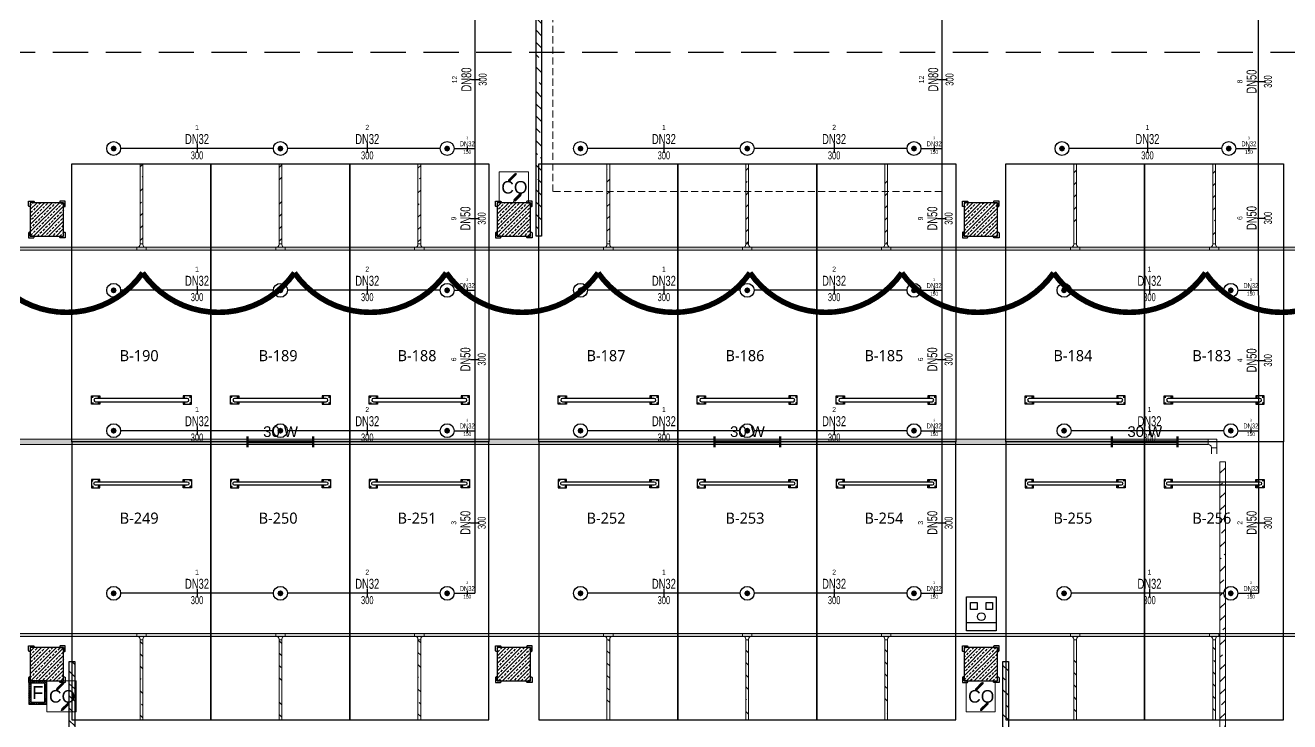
# Model space of a CAD drawing. Header units: millimetres. Extents: x -379292 to 1221486, y 92049 to 447512.
# Drawn here: x -141845 to -119095, y 223584 to 236111 of the extents above; entities that cross this region are included whole.
import ezdxf
from ezdxf.enums import TextEntityAlignment as Align
from ezdxf.lldxf.tags import DXFTag

# ---------------------------------------------------------------- set-up
doc = ezdxf.new("R2010")
doc.units = ezdxf.units.MM
doc.linetypes.add('HIDDEN', pattern=[9.525, 6.35, -3.175])
for name, color, linetype in [('-M-YNGN-BORUID', 7, 'Continuous'), ('-M-YNGN-BORUUZUN', 7, 'Continuous'), ('-M-YNGN-BORUYUK', 7, 'Continuous'), ('-M-YNGN-SPR-YUK', 7, 'Continuous'), ('-M-YNGN-ZON2-CAP-', 7, 'Continuous'), ('-M-YNGN-ZON2-SPR-', 7, 'Continuous'), ('05_HATCH CONCRETE', 141, 'Continuous'), ('05_SYMBOL', 2, 'Continuous'), ('08_FIRE ALARM BUTTON', 4, 'Continuous'), ('08_LAMP', 4, 'Continuous'), ('08_SOCKET', 4, 'Continuous'), ('202-A-Y-MahalAd', 141, 'Continuous'), ('E_CT_ZA', 6, 'Continuous')]:
    doc.layers.add(name, color=color, linetype=linetype)
doc.layers.add('-M-YNGN-SPR-CAPCIZGI', color=188, linetype='Continuous', plot=False)
for name, color, linetype, lineweight in [('-M-YNGN-ZON2', 4, 'SP', 30), ('06_FORMWORK HIDDEN', 252, 'HIDDEN2', 0), ('08_DEDECTOR', 3, 'Continuous', 9), ('E_CT_AYDINLATMA', 3, 'Continuous', 9), ('E_CT_KIRMIZI', 1, 'Continuous', 9)]:
    doc.layers.add(name, color=color, linetype=linetype, lineweight=lineweight)
doc.styles.add('CIZGI', font='tahoma.ttf', dxfattribs={"width": 0.8, "oblique": 20})
doc.styles.add('HCAD', font='HCAD.SHX', dxfattribs={"width": 0.8, "height": 0.2})
doc.styles.add('PIPESIZE', font='hcad.shx', dxfattribs={"width": 0.8})
doc.styles.add('SPR-NOT', font='romans.shx')
doc.styles.get("Standard").update_dxf_attribs({"font": 'segoeuil.ttf'})
doc.styles.add('YAZI-2', font='arial.ttf', dxfattribs={"height": 2})
doc.styles.add('YAZI-2.5', font='arial.ttf', dxfattribs={"height": 2.5})
doc.styles.add('YAZI-3', font='arial.ttf', dxfattribs={"height": 3})
tags = doc.linetypes.add('HIDDEN2', pattern=[0.1875, 0.125, -0.0625]).pattern_tags.tags
tags[6:7] = [DXFTag(74, 4), DXFTag(75, 0), DXFTag(340, '0'), DXFTag(46, 0.0), DXFTag(50, 0.0), DXFTag(44, 0.0), DXFTag(45, 0.0)]
tags[4:5] = [DXFTag(74, 4), DXFTag(75, 0), DXFTag(340, '0'), DXFTag(46, 0.0), DXFTag(50, 0.0), DXFTag(44, 0.0), DXFTag(45, 0.0)]
doc.linetypes.add('SP', pattern='A,2,-0.1,["SP",CIZGI,S=0.14,R=0.2,X=0,Y=-0.07],-0.255', length=2.355)
pattern_1 = [(225, (905000, -3e-07), (67.351921, -67.351921), []), (225, (904932.65, -3e-07), (67.351921, -67.351921), [47.625, -23.8125])]

# ---------------------------------------------------------------- blocks, each defined once
blk = doc.blocks.new('202_Vida')
at = {"color": 0, "linetype": 'ByBlock', "ltscale": 0.2}
for points in [[(1, 0), (-1, 0)], [(0, 1), (0, -1)]]:
    blk.add_lwpolyline(points, dxfattribs=at)
at = {"color": 0, "linetype": 'ByBlock'}
for radius in [0.42, 0.23, 0.155]:
    blk.add_circle((0, 0), radius, dxfattribs=at)
blk = doc.blocks.new('202_Stoper')
at = {"color": 0, "linetype": 'ByBlock'}
for points in [[(-750, -30), (-750, -75), (-900, -75), (-900, 75), (-750, 75), (-750, 30)], [(750, -30), (750, -75), (900, -75), (900, 75), (750, 75), (750, 30)]]:
    blk.add_lwpolyline(points, dxfattribs=at)
blk.add_lwpolyline([(825, -30, 1), (825, 30), (-825, 30, 1), (-825, -30)], format="xyb", close=True, dxfattribs=at)
at = {"color": 0, "linetype": 'ByBlock', "yscale": 10, "zscale": 10, "rotation": 180}
for p, xscale in [((-877, 53), -10), ((-772, 53), 10), ((772, 53), -10), ((877, 53), 10)]:
    blk.add_blockref('202_Vida', p, dxfattribs=dict(at, xscale=xscale))
at = {"color": 0, "linetype": 'ByBlock', "yscale": 10, "zscale": 10}
for p, xscale in [((-877, -52), 10), ((-772, -52), -10), ((772, -52), 10), ((877, -52), -10)]:
    blk.add_blockref('202_Vida', p, dxfattribs=dict(at, xscale=xscale))
blk = doc.blocks.new('202_Mahalblok')
at = {"color": 0, "linetype": 'ByBlock', "flags": 128}
blk.add_lwpolyline([(0, 0), (0, 5000), (2500, 5000), (2500, 0)], close=True, dxfattribs=at)
at = {"color": 252}
blk.add_blockref('202_Stoper', (1250, 750), dxfattribs=at)
at = {"color": 0, "linetype": 'ByBlock', "ltscale": 25}
blk.add_attdef('MAHALNO', text='', height=200, dxfattribs=at).set_placement((1209, 1390), align=Align.BOTTOM_CENTER)
blk = doc.blocks.new('bariyer')
at = {"color": 8, "ltscale": 25}
blk.add_lwpolyline([(0, -70), (15, -70, 0.414214), (30, -55), (30, 30), (-55, 30, 0.414214), (-70, 15), (-70, 0), (0, 0)], format="xyb", close=True, dxfattribs=at)
blk = doc.blocks.new('OtoParkBodrumKatMimari')
at = {"layer": '05_HATCH CONCRETE'}
h = blk.add_hatch(dxfattribs=at)
h.set_pattern_fill('ANSI33', color=8, scale=15, angle=180, style=0)
h.set_pattern_definition(pattern_1)
h.paths.add_polyline_path([(105200, 132100), (104600, 132100), (104600, 131500), (105200, 131500)])
h = blk.add_hatch(dxfattribs=at)
h.set_pattern_fill('ANSI33', color=8, scale=15, angle=180, style=0)
h.set_pattern_definition(pattern_1)
h.paths.add_polyline_path([(113600, 132100), (113000, 132100), (113000, 131500), (113600, 131500)])
h = blk.add_hatch(dxfattribs=at)
h.set_pattern_fill('ANSI33', color=8, scale=15, angle=180, style=0)
h.set_pattern_definition(pattern_1)
h.paths.add_polyline_path([(122000, 132100), (121400, 132100), (121400, 131500), (122000, 131500)])
h = blk.add_hatch(dxfattribs=at)
h.set_pattern_fill('ANSI33', color=8, scale=15, angle=180, style=0)
h.set_pattern_definition(pattern_1)
h.paths.add_polyline_path([(105200, 124100), (104600, 124100), (104600, 123500), (105200, 123500)])
h = blk.add_hatch(dxfattribs=at)
h.set_pattern_fill('ANSI33', color=8, scale=15, angle=180, style=0)
h.set_pattern_definition(pattern_1)
h.paths.add_polyline_path([(113600, 124100), (113000, 124100), (113000, 123500), (113600, 123500)])
h = blk.add_hatch(dxfattribs=at)
h.set_pattern_fill('ANSI33', color=8, scale=15, angle=180, style=0)
h.set_pattern_definition(pattern_1)
h.paths.add_polyline_path([(121400, 124100), (121400, 123500), (122000, 123500), (122000, 124100)])
at = {"color": 5}
for points in [[(105200, 132100), (104600, 132100), (104600, 131500), (105200, 131500)], [(113600, 132100), (113000, 132100), (113000, 131500), (113600, 131500)], [(122000, 132100), (121400, 132100), (121400, 131500), (122000, 131500)], [(105200, 124100), (104600, 124100), (104600, 123500), (105200, 123500)], [(113600, 124100), (113000, 124100), (113000, 123500), (113600, 123500)], [(121400, 124100), (121400, 123500), (122000, 123500), (122000, 124100)]]:
    blk.add_lwpolyline(points, close=True, dxfattribs=at)
at = {"layer": '05_SYMBOL', "color": 252, "linetype": 'HIDDEN', "ltscale": 100}
blk.add_lwpolyline([(128500, 134800), (19400, 134800)], dxfattribs=at)
at = {"layer": '06_FORMWORK HIDDEN', "linetype": 'HIDDEN', "ltscale": 20}
blk.add_lwpolyline([(114000, 139300), (121000, 139300), (121000, 132300), (114000, 132300)], close=True, dxfattribs=at)
at = {"layer": '05_SYMBOL', "color": 8, "xscale": -1}
for p in [(104600, 132100), (113000, 132100), (121400, 132100), (104600, 124100), (113000, 124100), (121400, 124100)]:
    blk.add_blockref('bariyer', p, dxfattribs=at)
at = {"layer": '05_SYMBOL', "color": 8}
for p in [(105200, 132100), (113600, 132100), (122000, 132100), (105200, 124100), (113600, 124100), (122000, 124100)]:
    blk.add_blockref('bariyer', p, dxfattribs=at)
at = {"layer": '05_SYMBOL', "color": 8, "rotation": 180}
for p in [(104600, 131500), (113000, 131500), (121400, 131500), (104600, 123500), (113000, 123500), (121400, 123500)]:
    blk.add_blockref('bariyer', p, dxfattribs=at)
at = {"layer": '05_SYMBOL', "color": 8, "xscale": -1, "rotation": 180}
for p in [(105200, 131500), (113600, 131500), (122000, 131500), (105200, 123500), (113600, 123500), (122000, 123500)]:
    blk.add_blockref('bariyer', p, dxfattribs=at)
at = {"layer": '202-A-Y-MahalAd', "color": 8, "ltscale": 25}
for p, values in [((105350, 127800), {'MAHALNO': 'B-190'}), ((107850, 127800), {'MAHALNO': 'B-189'}), ((110350, 127800), {'MAHALNO': 'B-188'}), ((113750, 127800), {'MAHALNO': 'B-187'}), ((116250, 127800), {'MAHALNO': 'B-186'}), ((118750, 127800), {'MAHALNO': 'B-185'}), ((122150, 127800), {'MAHALNO': 'B-184'}), ((124650, 127800), {'MAHALNO': 'B-183'})]:
    blk.add_blockref('202_Mahalblok', p, dxfattribs=at).add_auto_attribs(values)
ref = blk.add_blockref('202_Mahalblok', (105350, 127800), dxfattribs=dict(at, xscale=-1, rotation=180))
ref.add_attrib('MAHALNO', 'B-249', dxfattribs={"layer": '0', "color": 0, "linetype": 'ByBlock', "ltscale": 25, "height": 200}).set_placement((106559, 126267), align=Align.BOTTOM_CENTER)
ref = blk.add_blockref('202_Mahalblok', (107850, 127800), dxfattribs=dict(at, xscale=-1, rotation=180))
ref.add_attrib('MAHALNO', 'B-250', dxfattribs={"layer": '0', "color": 0, "linetype": 'ByBlock', "ltscale": 25, "height": 200}).set_placement((109059, 126267), align=Align.BOTTOM_CENTER)
ref = blk.add_blockref('202_Mahalblok', (110350, 127800), dxfattribs=dict(at, xscale=-1, rotation=180))
ref.add_attrib('MAHALNO', 'B-251', dxfattribs={"layer": '0', "color": 0, "linetype": 'ByBlock', "ltscale": 25, "height": 200}).set_placement((111559, 126267), align=Align.BOTTOM_CENTER)
ref = blk.add_blockref('202_Mahalblok', (113750, 127800), dxfattribs=dict(at, xscale=-1, rotation=180))
ref.add_attrib('MAHALNO', 'B-252', dxfattribs={"layer": '0', "color": 0, "linetype": 'ByBlock', "ltscale": 25, "height": 200}).set_placement((114959, 126267), align=Align.BOTTOM_CENTER)
ref = blk.add_blockref('202_Mahalblok', (116250, 127800), dxfattribs=dict(at, xscale=-1, rotation=180))
ref.add_attrib('MAHALNO', 'B-253', dxfattribs={"layer": '0', "color": 0, "linetype": 'ByBlock', "ltscale": 25, "height": 200}).set_placement((117459, 126267), align=Align.BOTTOM_CENTER)
ref = blk.add_blockref('202_Mahalblok', (118750, 127800), dxfattribs=dict(at, xscale=-1, rotation=180))
ref.add_attrib('MAHALNO', 'B-254', dxfattribs={"layer": '0', "color": 0, "linetype": 'ByBlock', "ltscale": 25, "height": 200}).set_placement((119959, 126267), align=Align.BOTTOM_CENTER)
ref = blk.add_blockref('202_Mahalblok', (122150, 127800), dxfattribs=dict(at, xscale=-1, rotation=180))
ref.add_attrib('MAHALNO', 'B-255', dxfattribs={"layer": '0', "color": 0, "linetype": 'ByBlock', "ltscale": 25, "height": 200}).set_placement((123359, 126267), align=Align.BOTTOM_CENTER)
ref = blk.add_blockref('202_Mahalblok', (124650, 127800), dxfattribs=dict(at, xscale=-1, rotation=180))
ref.add_attrib('MAHALNO', 'B-256', dxfattribs={"layer": '0', "color": 0, "linetype": 'ByBlock', "ltscale": 25, "height": 200}).set_placement((125859, 126267), align=Align.BOTTOM_CENTER)
blk = doc.blocks.new('SPRKL100')
at = {"layer": '-M-YNGN-SPR-CAPCIZGI'}
blk.add_line((0, 0.43), (0, -0.43), dxfattribs=at)
at = {"layer": '-M-YNGN-BORUID', "color": 0, "style": 'HCAD', "width": 0.8, "flags": 1}
blk.add_attdef('DIC', text='', height=0.4, dxfattribs=at).set_placement((0, -1.69), align=Align.CENTER)
at = {"layer": '-M-YNGN-BORUUZUN', "color": 0, "style": 'HCAD', "width": 0.7}
blk.add_attdef('BOY', text='', height=0.8, dxfattribs=at).set_placement((0, -1.08), align=Align.CENTER)
at = {"layer": '-M-YNGN-BORUYUK', "color": 6, "style": 'PIPESIZE', "width": 0.8}
blk.add_attdef('YUK', text='', height=0.5, dxfattribs=at).set_placement((0, 1.87), align=Align.CENTER)
at = {"color": 0, "style": 'PIPESIZE', "width": 0.7}
blk.add_attdef('CAP', text='', height=1, dxfattribs=at).set_placement((0, 0.45), align=Align.CENTER)
blk = doc.blocks.new('SP-C-UP-12')
at = {"ltscale": 10}
blk.add_line((0, 0), (0, 0), dxfattribs=at)
at = {"color": 1, "linetype": 'Continuous'}
blk.add_circle((0, 0), 12.5, dxfattribs=at)
at = {"ltscale": 10}
for points in [[(-5.4, 0), (-3.8, 3.8), (-3.8, -3.8), (0, 5.4)], [(-3.8, -3.8), (0, 5.4), (0, -5.4), (3.8, 3.8)], [(0, -5.4), (3.8, 3.8), (3.8, -3.8), (5.4, 0)]]:
    blk.add_solid(points, dxfattribs=at)
at = {"layer": '-M-YNGN-SPR-YUK', "style": 'SPR-NOT', "width": 0.5, "flags": 9}
for tag, p in [('YUK', (0, 17.8)), ('CAP', (0, 14.4)), ('TIP', (0.2, 10.8))]:
    blk.add_attdef(tag, text='', height=2.5, dxfattribs=at).set_placement(p, align=Align.MIDDLE_CENTER)
blk = doc.blocks.new('A$C69E5DB5D')
at = {"layer": '-M-YNGN-ZON2', "ltscale": 500}
for p, q in [((-2610.9, 3212.4), (-2610.9, -1882.6)), ((-1770.9, 3212.4), (-1770.9, -1882.6)), ((-1204.6, 2628.1), (-1200.9, -1882.6)), ((-2973.4, -1082.6), (-3248.4, -1082.6)), ((-2673.4, -1082.6), (-2948.4, -1082.6)), ((-2648.4, -1082.6), (-2610.9, -1082.6)), ((-2133.4, -1082.6), (-2408.4, -1082.6)), ((-1833.4, -1082.6), (-2108.4, -1082.6)), ((-1808.4, -1082.6), (-1770.9, -1082.6)), ((-1267.1, -1082.6), (-1542.1, -1082.6)), ((-1242.1, -1082.6), (-1204.6, -1082.6)), ((-2973.4, -1337.6), (-3248.4, -1337.6)), ((-2673.4, -1337.6), (-2948.4, -1337.6)), ((-2648.4, -1337.6), (-2610.9, -1337.6)), ((-2133.4, -1337.6), (-2408.4, -1337.6)), ((-1833.4, -1337.6), (-2108.4, -1337.6)), ((-1808.4, -1337.6), (-1770.9, -1337.6)), ((-1263.4, -1337.6), (-1538.4, -1337.6)), ((-1238.4, -1337.6), (-1200.9, -1337.6)), ((-2973.4, -1590.1), (-3248.4, -1590.1)), ((-2673.4, -1590.1), (-2948.4, -1590.1)), ((-2648.4, -1590.1), (-2610.9, -1590.1)), ((-2133.4, -1590.1), (-2408.4, -1590.1)), ((-1833.4, -1590.1), (-2108.4, -1590.1)), ((-1808.4, -1590.1), (-1770.9, -1590.1)), ((-1263.4, -1590.1), (-1538.4, -1590.1)), ((-1238.4, -1590.1), (-1200.9, -1590.1)), ((-2973.4, -1882.6), (-3248.4, -1882.6)), ((-2673.4, -1882.6), (-2948.4, -1882.6)), ((-2648.4, -1882.6), (-2610.9, -1882.6)), ((-2133.4, -1882.6), (-2408.4, -1882.6)), ((-1833.4, -1882.6), (-2108.4, -1882.6)), ((-1808.4, -1882.6), (-1770.9, -1882.6)), ((-1263.4, -1882.6), (-1538.4, -1882.6)), ((-1238.4, -1882.6), (-1200.9, -1882.6))]:
    blk.add_line(p, q, dxfattribs=at)
at = {"layer": '-M-YNGN-ZON2-CAP-', "rotation": 90}
for p, xscale, yscale, zscale, values in [((-2609.2, -958.4), 18.00000000000004, 18.00000000000004, 18.00000000000004, {'YUK': '12', 'CAP': 'DN80', 'BOY': '300'}), ((-1769.2, -958.4), 18.00000000000004, 18.00000000000004, 18.00000000000004, {'YUK': '12', 'CAP': 'DN80', 'BOY': '300'}), ((-1196.4, -962.1), 18.00000000000005, 18.00000000000005, 18.00000000000005, {'YUK': '8', 'CAP': 'DN50', 'BOY': '300'}), ((-2610.9, -1208.4), 18.00000000000005, 18.00000000000005, 18.00000000000005, {'YUK': '9', 'CAP': 'DN50', 'BOY': '300'}), ((-1770.9, -1208.4), 18.00000000000005, 18.00000000000005, 18.00000000000005, {'YUK': '9', 'CAP': 'DN50', 'BOY': '300'}), ((-1196.4, -1207.6), 18.00000000000005, 18.00000000000005, 18.00000000000005, {'YUK': '6', 'CAP': 'DN50', 'BOY': '300'}), ((-2610.9, -1461.8), 18.00000000000005, 18.00000000000005, 18.00000000000005, {'YUK': '6', 'CAP': 'DN50', 'BOY': '300'}), ((-1770.9, -1461.8), 18.00000000000005, 18.00000000000005, 18.00000000000005, {'YUK': '6', 'CAP': 'DN50', 'BOY': '300'}), ((-1196.4, -1463.6), 18.00000000000005, 18.00000000000005, 18.00000000000005, {'YUK': '4', 'CAP': 'DN50', 'BOY': '300'}), ((-2610.9, -1755.8), 18.00000000000005, 18.00000000000005, 18.00000000000005, {'YUK': '3', 'CAP': 'DN50', 'BOY': '300'}), ((-1770.9, -1755.8), 18.00000000000005, 18.00000000000005, 18.00000000000005, {'YUK': '3', 'CAP': 'DN50', 'BOY': '300'}), ((-1196.4, -1755.8), 18.00000000000005, 18.00000000000005, 18.00000000000005, {'YUK': '2', 'CAP': 'DN50', 'BOY': '300'})]:
    blk.add_blockref('SPRKL100', p, dxfattribs=dict(at, xscale=xscale, yscale=yscale, zscale=zscale)).add_auto_attribs(values)
at = {"layer": '-M-YNGN-ZON2-CAP-'}
for p, xscale, yscale, zscale, values in [((-3110.9, -1082.6), 18, 18, 18, {'YUK': '1', 'CAP': 'DN32', 'BOY': '300'}), ((-2804.6, -1082.6), 18, 18, 18, {'YUK': '2', 'CAP': 'DN32', 'BOY': '300'}), ((-2270.9, -1082.6), 18, 18, 18, {'YUK': '1', 'CAP': 'DN32', 'BOY': '300'}), ((-1964.6, -1082.6), 18, 18, 18, {'YUK': '2', 'CAP': 'DN32', 'BOY': '300'}), ((-1400.9, -1082.6), 18, 18, 18, {'YUK': '1', 'CAP': 'DN32', 'BOY': '300'}), ((-2624.7, -1082.6), 9, 9, 9, {'YUK': '3', 'CAP': 'DN32', 'BOY': '150'}), ((-1784.7, -1082.6), 9, 9, 9, {'YUK': '3', 'CAP': 'DN32', 'BOY': '150'}), ((-1218.4, -1082.6), 9, 9, 9, {'YUK': '3', 'CAP': 'DN32', 'BOY': '150'}), ((-3110.9, -1337.6), 18, 18, 18, {'YUK': '1', 'CAP': 'DN32', 'BOY': '300'}), ((-2804.6, -1337.6), 18, 18, 18, {'YUK': '2', 'CAP': 'DN32', 'BOY': '300'}), ((-2270.9, -1337.6), 18, 18, 18, {'YUK': '1', 'CAP': 'DN32', 'BOY': '300'}), ((-1964.6, -1337.6), 18, 18, 18, {'YUK': '2', 'CAP': 'DN32', 'BOY': '300'}), ((-1397.2, -1337.6), 18, 18, 18, {'YUK': '1', 'CAP': 'DN32', 'BOY': '300'}), ((-2624.7, -1337.6), 9, 9, 9, {'YUK': '3', 'CAP': 'DN32', 'BOY': '150'}), ((-1784.7, -1337.6), 9, 9, 9, {'YUK': '3', 'CAP': 'DN32', 'BOY': '150'}), ((-1214.7, -1337.6), 9, 9, 9, {'YUK': '3', 'CAP': 'DN32', 'BOY': '150'}), ((-3110.9, -1590.1), 18, 18, 18, {'YUK': '1', 'CAP': 'DN32', 'BOY': '300'}), ((-2804.6, -1590.1), 18, 18, 18, {'YUK': '2', 'CAP': 'DN32', 'BOY': '300'}), ((-2624.7, -1590.1), 9, 9, 9, {'YUK': '3', 'CAP': 'DN32', 'BOY': '150'}), ((-2270.9, -1590.1), 18, 18, 18, {'YUK': '1', 'CAP': 'DN32', 'BOY': '300'}), ((-1964.6, -1590.1), 18, 18, 18, {'YUK': '2', 'CAP': 'DN32', 'BOY': '300'}), ((-1784.7, -1590.1), 9, 9, 9, {'YUK': '3', 'CAP': 'DN32', 'BOY': '150'}), ((-1397.2, -1590.1), 18, 18, 18, {'YUK': '1', 'CAP': 'DN32', 'BOY': '300'}), ((-1214.7, -1590.1), 9, 9, 9, {'YUK': '3', 'CAP': 'DN32', 'BOY': '150'}), ((-3110.9, -1882.6), 18, 18, 18, {'YUK': '1', 'CAP': 'DN32', 'BOY': '300'}), ((-2804.6, -1882.6), 18, 18, 18, {'YUK': '2', 'CAP': 'DN32', 'BOY': '300'}), ((-2270.9, -1882.6), 18, 18, 18, {'YUK': '1', 'CAP': 'DN32', 'BOY': '300'}), ((-1964.6, -1882.6), 18, 18, 18, {'YUK': '2', 'CAP': 'DN32', 'BOY': '300'}), ((-1397.2, -1882.6), 18, 18, 18, {'YUK': '1', 'CAP': 'DN32', 'BOY': '300'}), ((-2624.7, -1882.6), 9, 9, 9, {'YUK': '3', 'CAP': 'DN32', 'BOY': '150'}), ((-1784.7, -1882.6), 9, 9, 9, {'YUK': '3', 'CAP': 'DN32', 'BOY': '150'}), ((-1214.7, -1882.6), 9, 9, 9, {'YUK': '3', 'CAP': 'DN32', 'BOY': '150'})]:
    blk.add_blockref('SPRKL100', p, dxfattribs=dict(at, xscale=xscale, yscale=yscale, zscale=zscale)).add_auto_attribs(values)
at = {"layer": '-M-YNGN-ZON2-SPR-'}
for p in [(-3260.9, -1082.6), (-2960.9, -1082.6), (-2660.9, -1082.6), (-2420.9, -1082.6), (-2120.9, -1082.6), (-1820.9, -1082.6), (-1554.6, -1082.6), (-1254.6, -1082.6), (-3260.9, -1337.6), (-2960.9, -1337.6), (-2660.9, -1337.6), (-2420.9, -1337.6), (-2120.9, -1337.6), (-1820.9, -1337.6), (-1550.9, -1337.6), (-1250.9, -1337.6), (-3260.9, -1590.1), (-2960.9, -1590.1), (-2660.9, -1590.1), (-2420.9, -1590.1), (-2120.9, -1590.1), (-1820.9, -1590.1), (-1550.9, -1590.1), (-1250.9, -1590.1), (-3260.9, -1882.6), (-2960.9, -1882.6), (-2660.9, -1882.6), (-2420.9, -1882.6), (-2120.9, -1882.6), (-1820.9, -1882.6), (-1550.9, -1882.6), (-1250.9, -1882.6)]:
    blk.add_blockref('SP-C-UP-12', p, dxfattribs=at)
blk = doc.blocks.new('*U617')
h = blk.add_hatch()
h.set_pattern_fill('ANSI33', color=0, scale=50, angle=1, style=0)
h.paths.add_polyline_path([(-43163, 100), (8377, 100), (8377, 0), (-43163, 0)])
at = {"color": 0}
blk.add_lwpolyline([(-43163, 100), (8377, 100), (8377, 0), (-43163, 0)], close=True, dxfattribs=at)
at = {"ltscale": 25, "flags": 1}
for tag, p in [('YUKSEKLIK', (-229, -149)), ('KALINLIK', (-229, -213))]:
    blk.add_attdef(tag, p, '', height=50, dxfattribs=at)
blk = doc.blocks.new('*U618')
h = blk.add_hatch()
h.set_pattern_fill('ANSI33', color=0, scale=50, angle=1, style=0)
h.paths.add_polyline_path([(-1242, 100), (6538, 100), (6538, 0), (-1242, 0)])
at = {"color": 0}
blk.add_lwpolyline([(-1242, 100), (6538, 100), (6538, 0), (-1242, 0)], close=True, dxfattribs=at)
at = {"ltscale": 25, "flags": 1}
for tag, p in [('YUKSEKLIK', (-229, -149)), ('KALINLIK', (-229, -213))]:
    blk.add_attdef(tag, p, '', height=50, dxfattribs=at)
blk = doc.blocks.new('*U144')
at = {"color": 0}
for p, q in [((0, 0), (0, 264)), ((0, 264), (264, 264)), ((160, 264), (160, 164)), ((0, 104), (100, 104)), ((100, 0), (100, 114)), ((264, 164), (150, 164))]:
    blk.add_line(p, q, dxfattribs=at)
blk.add_arc((150, 114), 50, 90, 180, dxfattribs=at)
blk = doc.blocks.new('*U761')
h = blk.add_hatch()
h.set_pattern_fill('ANSI33', color=0, scale=50, angle=1, style=0)
h.paths.add_polyline_path([(-1851, 50), (56974, 50), (56974, 0), (-1851, 0)])
at = {"color": 0}
blk.add_lwpolyline([(-1851, 50), (56974, 50), (56974, 0), (-1851, 0)], close=True, dxfattribs=at)
at = {"ltscale": 25, "flags": 1}
for tag, p in [('YUKSEKLIK', (-229, -149)), ('KALINLIK', (-229, -213))]:
    blk.add_attdef(tag, p, '', height=50, dxfattribs=at)
blk = doc.blocks.new('*U762')
h = blk.add_hatch()
h.set_pattern_fill('ANSI33', color=0, scale=50, angle=1, style=0)
h.paths.add_polyline_path([(-1851, 50), (56974, 50), (56974, 0), (-1851, 0)])
at = {"color": 0}
blk.add_lwpolyline([(-1851, 50), (56974, 50), (56974, 0), (-1851, 0)], close=True, dxfattribs=at)
at = {"ltscale": 25, "flags": 1}
for tag, p in [('YUKSEKLIK', (-229, -149)), ('KALINLIK', (-229, -213))]:
    blk.add_attdef(tag, p, '', height=50, dxfattribs=at)
blk = doc.blocks.new('*U811')
h = blk.add_hatch()
h.set_pattern_fill('ANSI33', color=0, scale=50, angle=1, style=0)
h.paths.add_polyline_path([(-4371, 100), (-183, 100), (-183, 0), (-4371, 0)])
at = {"color": 0}
blk.add_lwpolyline([(-4371, 100), (-183, 100), (-183, 0), (-4371, 0)], close=True, dxfattribs=at)
at = {"ltscale": 25, "flags": 1}
for tag, p in [('YUKSEKLIK', (-229, -149)), ('KALINLIK', (-229, -213))]:
    blk.add_attdef(tag, p, '', height=50, dxfattribs=at)
blk = doc.blocks.new('*U828')
h = blk.add_hatch()
h.set_pattern_fill('ANSI33', color=0, scale=50, angle=1, style=0)
h.paths.add_polyline_path([(-4371, 100), (-181, 100), (-181, 0), (-4371, 0)])
at = {"color": 0}
blk.add_lwpolyline([(-4371, 100), (-181, 100), (-181, 0), (-4371, 0)], close=True, dxfattribs=at)
at = {"ltscale": 25, "flags": 1}
for tag, p in [('YUKSEKLIK', (-229, -149)), ('KALINLIK', (-229, -213))]:
    blk.add_attdef(tag, p, '', height=50, dxfattribs=at)
blk = doc.blocks.new('*U843')
h = blk.add_hatch()
h.set_pattern_fill('ANSI33', color=0, scale=50, angle=1, style=0)
h.paths.add_polyline_path([(-4181, 100), (0, 100), (0, 0), (-4181, 0)])
at = {"color": 0}
blk.add_lwpolyline([(-4181, 100), (0, 100), (0, 0), (-4181, 0)], close=True, dxfattribs=at)
at = {"ltscale": 25, "flags": 1}
for tag, p in [('YUKSEKLIK', (-229, -149)), ('KALINLIK', (-229, -213))]:
    blk.add_attdef(tag, p, '', height=50, dxfattribs=at)
blk = doc.blocks.new('40 W SIVA ÜSTÜ ETANJ LED 50')
at = {"layer": '08_LAMP'}
for p, q in [((-625, -100), (-625, 100)), ((-605, -100), (-605, 100)), ((-605, 15), (605, 15)), ((605, -100), (605, 100)), ((625, -100), (625, 100)), ((-605, -15), (605, -15))]:
    blk.add_line(p, q, dxfattribs=at)
at = {"layer": '08_LAMP', "color": 2, "style": 'YAZI-2'}
blk.add_text('30 W', height=200, dxfattribs=at).set_placement((0, 90), align=Align.CENTER)
blk = doc.blocks.new('PRIZKOM 50')
at = {"layer": '08_SOCKET', "color": 3}
for p, q in [((-191, 0), (-191, 439)), ((-191, 439), (191, 439)), ((-191, 335), (191, 335)), ((191, 439), (191, 0)), ((-145, 76), (-145, 165)), ((-145, 165), (-61, 165)), ((-61, 165), (-61, 76)), ((54, 165), (139, 165)), ((54, 76), (54, 165)), ((139, 165), (139, 76)), ((191, 0), (-191, 0)), ((-61, 76), (-145, 76)), ((139, 76), (54, 76))]:
    blk.add_line(p, q, dxfattribs=at)
blk.add_circle((-1, 256), 50.5, dxfattribs=at)
blk = doc.blocks.new('CO 250')
at = {"layer": '08_DEDECTOR'}
for p, q in [((17, 243), (-84, 142)), ((45, 251), (-74, 132)), ((45, 250), (45, 243)), ((37, 223), (-64, 122)), ((114, -136), (-5, -255)), ((104, -126), (3, -227)), ((124, -146), (23, -247)), ((-5, -247), (-5, -255)), ((-5, -255), (3, -255))]:
    blk.add_line(p, q, dxfattribs=at)
at = {"layer": '08_DEDECTOR', "ltscale": 25}
blk.add_lwpolyline([(-262, 278), (-262, -278), (262, -278), (262, 278)], close=True, dxfattribs=at)
at = {"layer": '08_DEDECTOR'}
for centre, radius, start, end in [((37, 223), 27.7, 72.9688, 135), ((17, 243), 27.7, 315, 0), ((-55, 112), 41.6, 135, 180), ((-55, 112), 27.7, 135, 180), ((-55, 112), 13.9, 135, 180), ((23, -247), 27.7, 135, 180), ((95, -116), 13.9, 315, 350.4112), ((95, -116), 27.7, 315, 355.2224), ((95, -116), 41.6, 315, 356.817), ((3, -227), 27.7, 270, 315)]:
    blk.add_arc(centre, radius, start, end, dxfattribs=at)
at = {"layer": '08_DEDECTOR', "color": 3, "style": 'YAZI-3'}
blk.add_text('CO', height=225, dxfattribs=at).set_placement((-226, -113))
blk = doc.blocks.new('YIB ORT')
at = {"layer": '08_FIRE ALARM BUTTON'}
h = blk.add_hatch(dxfattribs=at)
h.set_pattern_fill('ANSI31', color=1, scale=3.125)
h.paths.add_polyline_path([(65.625, 168.75), (-65.625, 168.75), (-65.625, 84.375), (-50, 84.375), (-50, 153.125), (50, 153.125), (50, 15.625), (-50, 15.625), (-50, 84.375), (-65.625, 84.375), (-65.625, 0), (65.625, 0)])
for points in [[(-65.625, 168.75), (-65.625, 0), (65.625, 0), (65.625, 168.75)], [(-50, 153.125), (-50, 15.625), (50, 15.625), (50, 153.125)]]:
    blk.add_lwpolyline(points, close=True, dxfattribs=at)
at = {"layer": '08_FIRE ALARM BUTTON', "color": 3, "style": 'YAZI-2.5'}
blk.add_text('F', height=93.75, dxfattribs=at).set_placement((0, 84.375), align=Align.MIDDLE_CENTER)
blk = doc.blocks.new('*U1011')
h = blk.add_hatch()
h.set_pattern_fill('ANSI33', color=0, scale=50, angle=1, style=0)
h.paths.add_polyline_path([(-2093, 50), (-653, 50), (-653, 0), (-2093, 0)])
at = {"color": 0}
blk.add_lwpolyline([(-2093, 50), (-653, 50), (-653, 0), (-2093, 0)], close=True, dxfattribs=at)
at = {"ltscale": 25, "flags": 1}
for tag, p in [('YUKSEKLIK', (-229, -149)), ('KALINLIK', (-229, -213))]:
    blk.add_attdef(tag, p, '', height=50, dxfattribs=at)
blk = doc.blocks.new('*U1012')
at = {"color": 0}
for p, q in [((214, 214), (-164, 214)), ((-164, 164), (-50, 164)), ((-60, 214), (-60, 164)), ((0, 214), (214, 214)), ((0, 0), (0, 114)), ((0, 104), (50, 104)), ((50, 0), (50, 114)), ((214, 164), (100, 164)), ((110, 214), (110, 164))]:
    blk.add_line(p, q, dxfattribs=at)
for centre, start, end in [((-50, 114), 0, 90), ((100, 114), 90, 180)]:
    blk.add_arc(centre, 50, start, end, dxfattribs=at)

msp = doc.modelspace()

# ---------------------------------------------------------------- block references
at = {"color": 8}
msp.add_blockref('OtoParkBodrumKatMimari', (-246354.8, 100818.8), dxfattribs=at)

# ---------------------------------------------------------------- next in the draw order: linework, layer by layer
at = {"color": 30, "const_width": 100}
msp.add_lwpolyline([(-98755.3, 231658.2, -0.5205671), (-101487.2, 231658.2, -0.5205671), (-104219.1, 231658.2, -0.5205671), (-106951, 231658.2, -0.5205671), (-109682.9, 231658.2, -0.5205671), (-112414.7, 231658.2, -0.5205671), (-115146.6, 231658.2, -0.5205671), (-117878.5, 231658.2, -0.5205671), (-120610.4, 231658.2, -0.5205671), (-123342.3, 231658.2, -0.5205671), (-126074.2, 231658.2, -0.5205671), (-128806.1, 231658.2, -0.5205671), (-131538, 231658.2, -0.5205671), (-134269.9, 231658.2, -0.5205671), (-137001.8, 231658.2, -0.5205671), (-139733.7, 231658.2, -0.5205671), (-142465.6, 231658.2, -0.5205671)], format="xyb", dxfattribs=at)

# ---------------------------------------------------------------- next in the draw order: block references
at = {"layer": '-M-YNGN-ZON2', "ltscale": 25, "xscale": 10, "yscale": 10, "zscale": 10}
msp.add_blockref('A$C69E5DB5D', (-107645.9, 244719.5), dxfattribs=at)
at = {"layer": '08_DEDECTOR'}
for p in [(-133054.8, 233197.2), (-141192.3, 224040.3), (-124654.8, 224040.3)]:
    msp.add_blockref('CO 250', p, dxfattribs=at)
at = {"layer": '08_DEDECTOR', "xscale": 2.5, "yscale": 2.5, "zscale": 2.5}
msp.add_blockref('YIB ORT', (-141618.9, 223896.9), dxfattribs=at)
at = {"layer": '08_LAMP', "xscale": 0.96, "yscale": 0.96, "zscale": 0.96}
for p in [(-137252.1, 228619.8), (-128852.1, 228619.8), (-121702.1, 228619.8)]:
    msp.add_blockref('40 W SIVA ÜSTÜ ETANJ LED 50', p, dxfattribs=at)
at = {"layer": '08_SOCKET', "xscale": 1.4, "yscale": 1.4, "zscale": 1.4, "rotation": 180}
msp.add_blockref('PRIZKOM 50', (-124644, 225832.7), dxfattribs=at)
at = {"layer": 'E_CT_AYDINLATMA'}
msp.add_blockref('*U617', (-128941.8, 228568.8), dxfattribs=at)
at = {"layer": 'E_CT_AYDINLATMA', "color": 2, "rotation": 270}
msp.add_blockref('*U144', (-120668.8, 228668.8), dxfattribs=at)
at = {"layer": 'E_CT_AYDINLATMA', "xscale": -1, "rotation": 89.99999999999993}
msp.add_blockref('*U618', (-120249.8, 227016.8), dxfattribs=at)
at = {"layer": 'E_CT_KIRMIZI', "color": 1, "xscale": -1, "rotation": 89.99999999999994}
for p in [(-139729.8, 231525.8), (-137229.8, 231525.8), (-134729.8, 231525.8), (-131329.8, 231525.8), (-128829.8, 231525.8), (-126329.8, 231525.8), (-122929.8, 231525.8), (-120429.8, 231525.8)]:
    msp.add_blockref('*U1011', p, dxfattribs=at)
at = {"layer": 'E_CT_KIRMIZI', "color": 2, "xscale": -1, "rotation": 180}
for p in [(-139779.8, 232282.8), (-137279.8, 232282.8), (-134779.8, 232282.8), (-131379.8, 232282.8), (-128879.8, 232282.8), (-126379.8, 232282.8), (-122979.8, 232282.8), (-120479.8, 232282.8)]:
    msp.add_blockref('*U1012', p, dxfattribs=at)
at = {"layer": 'E_CT_KIRMIZI', "color": 1}
for name, p, rotation in [('*U762', (-116880.6, 232118.8), 180), ('*U761', (-116880.6, 225168.8), 180), ('*U1011', (-139729.8, 225711.7), 90.00000041575699), ('*U1011', (-137229.8, 225711.7), 90.00000041575699), ('*U1011', (-134729.8, 225711.7), 90.00000041575699), ('*U1011', (-131329.8, 225711.7), 90.00000041575699), ('*U1011', (-128829.8, 225711.7), 90.00000041575699), ('*U1011', (-126329.8, 225711.7), 90.00000041575699), ('*U1011', (-122929.8, 225711.7), 90.00000041575699), ('*U1011', (-120429.8, 225711.7), 90.00000041575699)]:
    msp.add_blockref(name, p, dxfattribs=dict(at, rotation=rotation))
at = {"layer": 'E_CT_KIRMIZI', "color": 2, "rotation": 4.157569409809594e-07}
for p in [(-139779.8, 224954.8), (-137279.8, 224954.8), (-134779.8, 224954.8), (-131379.8, 224954.8), (-128879.8, 224954.8), (-126379.8, 224954.8), (-122979.8, 224954.8), (-120479.8, 224954.8)]:
    msp.add_blockref('*U1012', p, dxfattribs=at)
at = {"layer": 'E_CT_ZA', "color": 112}
for name, p, rotation in [('*U843', (-132554.8, 236499.9), 90), ('*U828', (-141054.8, 220298), 270), ('*U811', (-124254.8, 220298), 270)]:
    msp.add_blockref(name, p, dxfattribs=dict(at, rotation=rotation))

doc.saveas('drawing.dxf')
